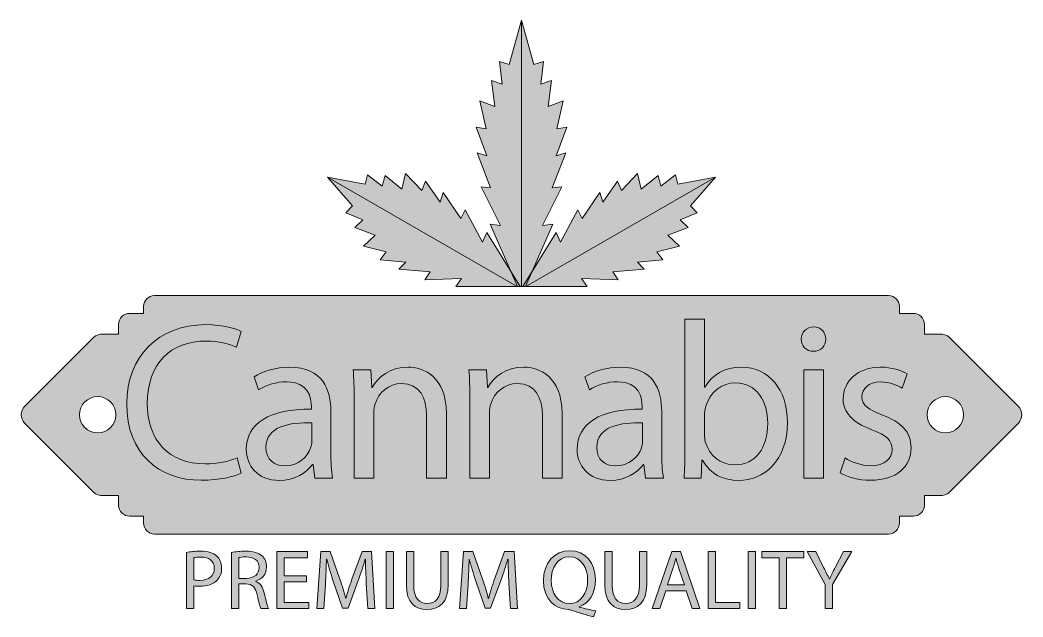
# Model space of a CAD drawing. Extents: x 497 to 1502, y -1299 to -701.
import ezdxf

# ---------------------------------------------------------------- set-up
doc = ezdxf.new("R2010")
doc.units = 0
doc.header["$MEASUREMENT"] = 0
doc.layers.add('katman 1', color=7, linetype='Continuous')

# ---------------------------------------------------------------- blocks, each defined once
blk = doc.blocks.new('block 3')
at = {"layer": 'katman 1', "lineweight": 0}
blk.add_lwpolyline([(1282.8, -1159.7), (1282.8, -1051.1), (1302.5, -1051.1), (1302.5, -1159.7), (1282.8, -1159.7)], dxfattribs=at)
for points, knots in [([(1162.8, -1159.7), (1163.3, -1152.3), (1163.7, -1141.3), (1163.7, -1131.6), (1163.7, -1131.6), (1163.7, -1000.4), (1163.7, -1000.4), (1163.7, -1000.4), (1183.2, -1000.4), (1183.2, -1000.4), (1183.2, -1000.4), (1183.2, -1068.6), (1183.2, -1068.6), (1183.2, -1068.6), (1183.7, -1068.6), (1183.7, -1068.6), (1190.6, -1056.5), (1203.2, -1048.6), (1220.7, -1048.6), (1247.6, -1048.6), (1266.6, -1071.1), (1266.4, -1104), (1266.4, -1142.8), (1242, -1162.1), (1217.8, -1162.1), (1202.1, -1162.1), (1189.5, -1156.1), (1181.4, -1141.7), (1181.4, -1141.7), (1180.7, -1141.7), (1180.7, -1141.7), (1180.7, -1141.7), (1179.9, -1159.7), (1179.9, -1159.7), (1179.9, -1159.7), (1162.8, -1159.7), (1162.8, -1159.7)], [0, 0, 0, 0, 1, 1, 1, 2, 2, 2, 3, 3, 3, 4, 4, 4, 5, 5, 5, 6, 6, 6, 7, 7, 7, 8, 8, 8, 9, 9, 9, 10, 10, 10, 11, 11, 11, 12, 12, 12, 12]), ([(718.9, -1154.7), (711.7, -1158.3), (697.3, -1161.9), (679, -1161.9), (636.3, -1161.9), (604.3, -1135), (604.3, -1085.4), (604.3, -1038.1), (636.3, -1006), (683.2, -1006), (702.1, -1006), (713.9, -1010.1), (719.1, -1012.8), (719.1, -1012.8), (714.4, -1028.7), (714.4, -1028.7), (707, -1025.1), (696.4, -1022.4), (683.9, -1022.4), (648.4, -1022.4), (624.9, -1045.1), (624.9, -1084.7), (624.9, -1121.8), (646.2, -1145.5), (683, -1145.5), (694.9, -1145.5), (707, -1143.1), (714.8, -1139.3), (714.8, -1139.3), (718.9, -1154.7), (718.9, -1154.7)], [0, 0, 0, 0, 1, 1, 1, 2, 2, 2, 3, 3, 3, 4, 4, 4, 5, 5, 5, 6, 6, 6, 7, 7, 7, 8, 8, 8, 9, 9, 9, 10, 10, 10, 10]), ([(1304.8, -1020.6), (1305, -1027.3), (1300.1, -1032.7), (1292.2, -1032.7), (1285.3, -1032.7), (1280.3, -1027.3), (1280.3, -1020.6), (1280.3, -1013.7), (1285.5, -1008.3), (1292.7, -1008.3), (1300.1, -1008.3), (1304.8, -1013.7), (1304.8, -1020.6)], [0, 0, 0, 0, 1, 1, 1, 2, 2, 2, 3, 3, 3, 4, 4, 4, 4]), ([(792.7, -1159.7), (792.7, -1159.7), (791.1, -1146), (791.1, -1146), (791.1, -1146), (790.4, -1146), (790.4, -1146), (784.4, -1154.5), (772.7, -1162.1), (757.2, -1162.1), (735.3, -1162.1), (724.1, -1146.7), (724.1, -1131), (724.1, -1104.7), (747.4, -1090.4), (789.3, -1090.6), (789.3, -1090.6), (789.3, -1088.3), (789.3, -1088.3), (789.3, -1079.4), (786.8, -1063.2), (764.6, -1063.2), (754.6, -1063.2), (744, -1066.4), (736.4, -1071.3), (736.4, -1071.3), (731.9, -1058.3), (731.9, -1058.3), (740.9, -1052.5), (753.9, -1048.6), (767.6, -1048.6), (800.8, -1048.6), (808.8, -1071.3), (808.8, -1093), (808.8, -1093), (808.8, -1133.6), (808.8, -1133.6), (808.8, -1143.1), (809.3, -1152.3), (810.6, -1159.7), (810.6, -1159.7), (792.7, -1159.7), (792.7, -1159.7)], [0, 0, 0, 0, 1, 1, 1, 2, 2, 2, 3, 3, 3, 4, 4, 4, 5, 5, 5, 6, 6, 6, 7, 7, 7, 8, 8, 8, 9, 9, 9, 10, 10, 10, 11, 11, 11, 12, 12, 12, 13, 13, 13, 14, 14, 14, 14]), ([(832.2, -1080.5), (832.2, -1069.3), (831.9, -1060.1), (831.3, -1051.1), (831.3, -1051.1), (848.8, -1051.1), (848.8, -1051.1), (848.8, -1051.1), (849.9, -1069.1), (849.9, -1069.1), (849.9, -1069.1), (850.3, -1069.1), (850.3, -1069.1), (855.7, -1058.7), (868.3, -1048.6), (886.2, -1048.6), (901.2, -1048.6), (924.6, -1057.6), (924.6, -1094.8), (924.6, -1094.8), (924.6, -1159.7), (924.6, -1159.7), (924.6, -1159.7), (904.8, -1159.7), (904.8, -1159.7), (904.8, -1159.7), (904.8, -1097.1), (904.8, -1097.1), (904.8, -1079.6), (898.3, -1065), (879.7, -1065), (866.7, -1065), (856.6, -1074.2), (853.3, -1085.2), (852.4, -1087.7), (851.9, -1091), (851.9, -1094.4), (851.9, -1094.4), (851.9, -1159.7), (851.9, -1159.7), (851.9, -1159.7), (832.2, -1159.7), (832.2, -1159.7), (832.2, -1159.7), (832.2, -1080.5), (832.2, -1080.5)], [0, 0, 0, 0, 1, 1, 1, 2, 2, 2, 3, 3, 3, 4, 4, 4, 5, 5, 5, 6, 6, 6, 7, 7, 7, 8, 8, 8, 9, 9, 9, 10, 10, 10, 11, 11, 11, 12, 12, 12, 13, 13, 13, 14, 14, 14, 15, 15, 15, 15]), ([(948.1, -1080.5), (948.1, -1069.3), (947.9, -1060.1), (947.2, -1051.1), (947.2, -1051.1), (964.7, -1051.1), (964.7, -1051.1), (964.7, -1051.1), (965.9, -1069.1), (965.9, -1069.1), (965.9, -1069.1), (966.3, -1069.1), (966.3, -1069.1), (971.7, -1058.7), (984.2, -1048.6), (1002.2, -1048.6), (1017.2, -1048.6), (1040.5, -1057.6), (1040.5, -1094.8), (1040.5, -1094.8), (1040.5, -1159.7), (1040.5, -1159.7), (1040.5, -1159.7), (1020.8, -1159.7), (1020.8, -1159.7), (1020.8, -1159.7), (1020.8, -1097.1), (1020.8, -1097.1), (1020.8, -1079.6), (1014.3, -1065), (995.7, -1065), (982.7, -1065), (972.6, -1074.2), (969.2, -1085.2), (968.3, -1087.7), (967.9, -1091), (967.9, -1094.4), (967.9, -1094.4), (967.9, -1159.7), (967.9, -1159.7), (967.9, -1159.7), (948.1, -1159.7), (948.1, -1159.7), (948.1, -1159.7), (948.1, -1080.5), (948.1, -1080.5)], [0, 0, 0, 0, 1, 1, 1, 2, 2, 2, 3, 3, 3, 4, 4, 4, 5, 5, 5, 6, 6, 6, 7, 7, 7, 8, 8, 8, 9, 9, 9, 10, 10, 10, 11, 11, 11, 12, 12, 12, 13, 13, 13, 14, 14, 14, 15, 15, 15, 15]), ([(1124.2, -1159.7), (1124.2, -1159.7), (1122.6, -1146), (1122.6, -1146), (1122.6, -1146), (1122, -1146), (1122, -1146), (1115.9, -1154.5), (1104.3, -1162.1), (1088.8, -1162.1), (1066.8, -1162.1), (1055.6, -1146.7), (1055.6, -1131), (1055.6, -1104.7), (1078.9, -1090.4), (1120.8, -1090.6), (1120.8, -1090.6), (1120.8, -1088.3), (1120.8, -1088.3), (1120.8, -1079.4), (1118.4, -1063.2), (1096.2, -1063.2), (1086.1, -1063.2), (1075.5, -1066.4), (1067.9, -1071.3), (1067.9, -1071.3), (1063.4, -1058.3), (1063.4, -1058.3), (1072.4, -1052.5), (1085.4, -1048.6), (1099.1, -1048.6), (1132.3, -1048.6), (1140.4, -1071.3), (1140.4, -1093), (1140.4, -1093), (1140.4, -1133.6), (1140.4, -1133.6), (1140.4, -1143.1), (1140.8, -1152.3), (1142.2, -1159.7), (1142.2, -1159.7), (1124.2, -1159.7), (1124.2, -1159.7)], [0, 0, 0, 0, 1, 1, 1, 2, 2, 2, 3, 3, 3, 4, 4, 4, 5, 5, 5, 6, 6, 6, 7, 7, 7, 8, 8, 8, 9, 9, 9, 10, 10, 10, 11, 11, 11, 12, 12, 12, 13, 13, 13, 14, 14, 14, 14]), ([(1324.1, -1139.5), (1329.9, -1143.3), (1340.3, -1147.3), (1350.1, -1147.3), (1364.5, -1147.3), (1371.2, -1140.1), (1371.2, -1131.2), (1371.2, -1121.8), (1365.6, -1116.6), (1351, -1111.2), (1331.5, -1104.3), (1322.3, -1093.5), (1322.3, -1080.5), (1322.3, -1063), (1336.4, -1048.6), (1359.8, -1048.6), (1370.8, -1048.6), (1380.4, -1051.8), (1386.5, -1055.4), (1386.5, -1055.4), (1381.5, -1069.7), (1381.5, -1069.7), (1377.3, -1067), (1369.4, -1063.4), (1359.3, -1063.4), (1347.7, -1063.4), (1341.1, -1070.2), (1341.1, -1078.2), (1341.1, -1087.2), (1347.7, -1091.3), (1361.8, -1096.6), (1380.6, -1103.8), (1390.3, -1113.2), (1390.3, -1129.4), (1390.3, -1148.4), (1375.5, -1161.9), (1349.7, -1161.9), (1337.8, -1161.9), (1326.8, -1159), (1319.2, -1154.5), (1319.2, -1154.5), (1324.1, -1139.5), (1324.1, -1139.5)], [0, 0, 0, 0, 1, 1, 1, 2, 2, 2, 3, 3, 3, 4, 4, 4, 5, 5, 5, 6, 6, 6, 7, 7, 7, 8, 8, 8, 9, 9, 9, 10, 10, 10, 11, 11, 11, 12, 12, 12, 13, 13, 13, 14, 14, 14, 14]), ([(1183.2, -1116.1), (1183.2, -1118.6), (1183.7, -1121.1), (1184.1, -1123.3), (1187.9, -1137), (1199.4, -1146.4), (1213.7, -1146.4), (1234.4, -1146.4), (1246.7, -1129.6), (1246.7, -1104.7), (1246.7, -1083), (1235.5, -1064.3), (1214.4, -1064.3), (1200.9, -1064.3), (1188.4, -1073.5), (1184.3, -1088.6), (1183.9, -1090.8), (1183.2, -1093.5), (1183.2, -1096.6), (1183.2, -1096.6), (1183.2, -1116.1), (1183.2, -1116.1)], [0, 0, 0, 0, 1, 1, 1, 2, 2, 2, 3, 3, 3, 4, 4, 4, 5, 5, 5, 6, 6, 6, 7, 7, 7, 7]), ([(789.8, -1104.3), (768.2, -1103.8), (743.8, -1107.6), (743.8, -1128.7), (743.8, -1141.5), (752.3, -1147.5), (762.4, -1147.5), (776.5, -1147.5), (785.5, -1138.6), (788.6, -1129.4), (789.3, -1127.4), (789.8, -1125.1), (789.8, -1123.1), (789.8, -1123.1), (789.8, -1104.3), (789.8, -1104.3)], [0, 0, 0, 0, 1, 1, 1, 2, 2, 2, 3, 3, 3, 4, 4, 4, 5, 5, 5, 5]), ([(1121.3, -1104.3), (1099.8, -1103.8), (1075.3, -1107.6), (1075.3, -1128.7), (1075.3, -1141.5), (1083.8, -1147.5), (1093.9, -1147.5), (1108.1, -1147.5), (1117, -1138.6), (1120.2, -1129.4), (1120.8, -1127.4), (1121.3, -1125.1), (1121.3, -1123.1), (1121.3, -1123.1), (1121.3, -1104.3), (1121.3, -1104.3)], [0, 0, 0, 0, 1, 1, 1, 2, 2, 2, 3, 3, 3, 4, 4, 4, 5, 5, 5, 5])]:
    blk.add_open_spline(points, degree=3, knots=knots, dxfattribs=at)
blk = doc.blocks.new('block 4')
at = {"layer": 'katman 1', "true_color": 0xffffff}
h = blk.add_hatch(color=7, dxfattribs=at)
h.dxf.hatch_style = 2
edge = h.paths.add_edge_path()
edge.add_spline(control_points=[(664.3, -1234.1), (667.8, -1233.5), (672.5, -1233), (678.4, -1233), (685.7, -1233), (691, -1234.7), (694.4, -1237.7), (697.5, -1240.5), (699.4, -1244.6), (699.4, -1249.7), (699.4, -1254.8), (697.9, -1258.9), (695, -1261.9), (691.1, -1266), (684.8, -1268.1), (677.6, -1268.1), (675.4, -1268.1), (673.3, -1268), (671.6, -1267.6), (671.6, -1267.6), (671.6, -1290.4), (671.6, -1290.4), (671.6, -1290.4), (664.3, -1290.4), (664.3, -1290.4), (664.3, -1290.4), (664.3, -1234.1), (664.3, -1234.1)], knot_values=[0, 0, 0, 0, 1, 1, 1, 2, 2, 2, 3, 3, 3, 4, 4, 4, 5, 5, 5, 6, 6, 6, 7, 7, 7, 8, 8, 8, 9, 9, 9, 9], degree=3, periodic=1)
edge = h.paths.add_edge_path()
edge.add_spline(control_points=[(671.6, -1261.6), (673.2, -1262), (675.3, -1262.2), (677.7, -1262.2), (686.6, -1262.2), (692, -1257.9), (692, -1250), (692, -1242.5), (686.7, -1238.8), (678.6, -1238.8), (675.4, -1238.8), (672.9, -1239.1), (671.6, -1239.4), (671.6, -1239.4), (671.6, -1261.6), (671.6, -1261.6)], knot_values=[0, 0, 0, 0, 1, 1, 1, 2, 2, 2, 3, 3, 3, 4, 4, 4, 5, 5, 5, 5], degree=3, periodic=1)
h = blk.add_hatch(color=7, dxfattribs=at)
h.dxf.hatch_style = 2
edge = h.paths.add_edge_path()
edge.add_spline(control_points=[(709.3, -1234.2), (713, -1233.4), (718.3, -1233), (723.4, -1233), (731.3, -1233), (736.3, -1234.5), (739.9, -1237.7), (742.8, -1240.2), (744.4, -1244.1), (744.4, -1248.5), (744.4, -1256), (739.6, -1261), (733.6, -1263), (733.6, -1263), (733.6, -1263.3), (733.6, -1263.3), (738, -1264.8), (740.7, -1268.9), (742, -1274.8), (743.9, -1282.7), (745.2, -1288.2), (746.4, -1290.4), (746.4, -1290.4), (738.8, -1290.4), (738.8, -1290.4), (737.9, -1288.8), (736.6, -1283.9), (735, -1276.8), (733.3, -1269), (730.3, -1266), (723.6, -1265.7), (723.6, -1265.7), (716.6, -1265.7), (716.6, -1265.7), (716.6, -1265.7), (716.6, -1290.4), (716.6, -1290.4), (716.6, -1290.4), (709.3, -1290.4), (709.3, -1290.4), (709.3, -1290.4), (709.3, -1234.2), (709.3, -1234.2)], knot_values=[0, 0, 0, 0, 1, 1, 1, 2, 2, 2, 3, 3, 3, 4, 4, 4, 5, 5, 5, 6, 6, 6, 7, 7, 7, 8, 8, 8, 9, 9, 9, 10, 10, 10, 11, 11, 11, 12, 12, 12, 13, 13, 13, 14, 14, 14, 14], degree=3, periodic=1)
edge = h.paths.add_edge_path()
edge.add_spline(control_points=[(716.6, -1260.2), (716.6, -1260.2), (724.2, -1260.2), (724.2, -1260.2), (732, -1260.2), (737, -1255.8), (737, -1249.3), (737, -1242), (731.7, -1238.8), (723.9, -1238.7), (720.4, -1238.7), (717.8, -1239), (716.6, -1239.4), (716.6, -1239.4), (716.6, -1260.2), (716.6, -1260.2)], knot_values=[0, 0, 0, 0, 1, 1, 1, 2, 2, 2, 3, 3, 3, 4, 4, 4, 5, 5, 5, 5], degree=3, periodic=1)
h = blk.add_hatch(color=7, dxfattribs=at)
h.dxf.hatch_style = 2
h.paths.add_polyline_path([(784.3, -1263.7), (762.1, -1263.7), (762.1, -1284.3), (786.8, -1284.3), (786.8, -1290.4), (754.8, -1290.4), (754.8, -1233.4), (785.6, -1233.4), (785.6, -1239.6), (762.1, -1239.6), (762.1, -1257.6), (784.3, -1257.6)])
h = blk.add_hatch(color=7, dxfattribs=at)
h.dxf.hatch_style = 2
edge = h.paths.add_edge_path()
edge.add_spline(control_points=[(844.4, -1265.4), (844, -1257.5), (843.5, -1247.9), (843.6, -1240.8), (843.6, -1240.8), (843.3, -1240.8), (843.3, -1240.8), (841.4, -1247.5), (839, -1254.6), (836.1, -1262.4), (836.1, -1262.4), (826.1, -1290.1), (826.1, -1290.1), (826.1, -1290.1), (820.5, -1290.1), (820.5, -1290.1), (820.5, -1290.1), (811.3, -1263), (811.3, -1263), (808.6, -1254.9), (806.3, -1247.6), (804.7, -1240.8), (804.7, -1240.8), (804.5, -1240.8), (804.5, -1240.8), (804.3, -1247.9), (803.9, -1257.5), (803.4, -1266), (803.4, -1266), (801.9, -1290.4), (801.9, -1290.4), (801.9, -1290.4), (794.9, -1290.4), (794.9, -1290.4), (794.9, -1290.4), (798.8, -1233.4), (798.8, -1233.4), (798.8, -1233.4), (808.2, -1233.4), (808.2, -1233.4), (808.2, -1233.4), (817.9, -1261), (817.9, -1261), (820.3, -1268), (822.3, -1274.3), (823.7, -1280.2), (823.7, -1280.2), (824, -1280.2), (824, -1280.2), (825.4, -1274.5), (827.4, -1268.2), (830, -1261), (830, -1261), (840.1, -1233.4), (840.1, -1233.4), (840.1, -1233.4), (849.5, -1233.4), (849.5, -1233.4), (849.5, -1233.4), (853, -1290.4), (853, -1290.4), (853, -1290.4), (845.9, -1290.4), (845.9, -1290.4), (845.9, -1290.4), (844.4, -1265.4), (844.4, -1265.4)], knot_values=[0, 0, 0, 0, 1, 1, 1, 2, 2, 2, 3, 3, 3, 4, 4, 4, 5, 5, 5, 6, 6, 6, 7, 7, 7, 8, 8, 8, 9, 9, 9, 10, 10, 10, 11, 11, 11, 12, 12, 12, 13, 13, 13, 14, 14, 14, 15, 15, 15, 16, 16, 16, 17, 17, 17, 18, 18, 18, 19, 19, 19, 20, 20, 20, 21, 21, 21, 22, 22, 22, 22], degree=3, periodic=1)
h = blk.add_hatch(color=7, dxfattribs=at)
h.dxf.hatch_style = 2
h.paths.add_polyline_path([(871.7, -1233.4), (871.7, -1290.4), (864.4, -1290.4), (864.4, -1233.4)])
h = blk.add_hatch(color=7, dxfattribs=at)
h.dxf.hatch_style = 2
edge = h.paths.add_edge_path()
edge.add_spline(control_points=[(891.9, -1233.4), (891.9, -1233.4), (891.9, -1267.2), (891.9, -1267.2), (891.9, -1280), (897.6, -1285.4), (905.2, -1285.4), (913.7, -1285.4), (919.1, -1279.8), (919.1, -1267.2), (919.1, -1267.2), (919.1, -1233.4), (919.1, -1233.4), (919.1, -1233.4), (926.5, -1233.4), (926.5, -1233.4), (926.5, -1233.4), (926.5, -1266.7), (926.5, -1266.7), (926.5, -1284.2), (917.3, -1291.4), (905, -1291.4), (893.3, -1291.4), (884.5, -1284.7), (884.5, -1267), (884.5, -1267), (884.5, -1233.4), (884.5, -1233.4), (884.5, -1233.4), (891.9, -1233.4), (891.9, -1233.4)], knot_values=[0, 0, 0, 0, 1, 1, 1, 2, 2, 2, 3, 3, 3, 4, 4, 4, 5, 5, 5, 6, 6, 6, 7, 7, 7, 8, 8, 8, 9, 9, 9, 10, 10, 10, 10], degree=3, periodic=1)
h = blk.add_hatch(color=7, dxfattribs=at)
h.dxf.hatch_style = 2
edge = h.paths.add_edge_path()
edge.add_spline(control_points=[(987.3, -1265.4), (986.9, -1257.5), (986.4, -1247.9), (986.5, -1240.8), (986.5, -1240.8), (986.2, -1240.8), (986.2, -1240.8), (984.3, -1247.5), (981.9, -1254.6), (979.1, -1262.4), (979.1, -1262.4), (969, -1290.1), (969, -1290.1), (969, -1290.1), (963.4, -1290.1), (963.4, -1290.1), (963.4, -1290.1), (954.2, -1263), (954.2, -1263), (951.5, -1254.9), (949.2, -1247.6), (947.6, -1240.8), (947.6, -1240.8), (947.4, -1240.8), (947.4, -1240.8), (947.3, -1247.9), (946.8, -1257.5), (946.3, -1266), (946.3, -1266), (944.8, -1290.4), (944.8, -1290.4), (944.8, -1290.4), (937.8, -1290.4), (937.8, -1290.4), (937.8, -1290.4), (941.8, -1233.4), (941.8, -1233.4), (941.8, -1233.4), (951.1, -1233.4), (951.1, -1233.4), (951.1, -1233.4), (960.9, -1261), (960.9, -1261), (963.2, -1268), (965.2, -1274.3), (966.6, -1280.2), (966.6, -1280.2), (966.9, -1280.2), (966.9, -1280.2), (968.3, -1274.5), (970.3, -1268.2), (972.9, -1261), (972.9, -1261), (983, -1233.4), (983, -1233.4), (983, -1233.4), (992.4, -1233.4), (992.4, -1233.4), (992.4, -1233.4), (996, -1290.4), (996, -1290.4), (996, -1290.4), (988.8, -1290.4), (988.8, -1290.4), (988.8, -1290.4), (987.3, -1265.4), (987.3, -1265.4)], knot_values=[0, 0, 0, 0, 1, 1, 1, 2, 2, 2, 3, 3, 3, 4, 4, 4, 5, 5, 5, 6, 6, 6, 7, 7, 7, 8, 8, 8, 9, 9, 9, 10, 10, 10, 11, 11, 11, 12, 12, 12, 13, 13, 13, 14, 14, 14, 15, 15, 15, 16, 16, 16, 17, 17, 17, 18, 18, 18, 19, 19, 19, 20, 20, 20, 21, 21, 21, 22, 22, 22, 22], degree=3, periodic=1)
h = blk.add_hatch(color=7, dxfattribs=at)
h.dxf.hatch_style = 2
edge = h.paths.add_edge_path()
edge.add_spline(control_points=[(1072.2, -1298.8), (1064.5, -1296.8), (1057, -1294.5), (1050.4, -1292.2), (1049.2, -1291.8), (1048.1, -1291.4), (1047, -1291.4), (1033.4, -1290.9), (1021.8, -1280.9), (1021.8, -1262.5), (1021.8, -1244.3), (1033, -1232.5), (1048.4, -1232.5), (1063.9, -1232.5), (1073.9, -1244.5), (1073.9, -1261.3), (1073.9, -1276), (1067.2, -1285.4), (1057.7, -1288.7), (1057.7, -1288.7), (1057.7, -1289), (1057.7, -1289), (1063.4, -1290.4), (1069.5, -1291.8), (1074.4, -1292.6), (1074.4, -1292.6), (1072.2, -1298.8), (1072.2, -1298.8)], knot_values=[0, 0, 0, 0, 1, 1, 1, 2, 2, 2, 3, 3, 3, 4, 4, 4, 5, 5, 5, 6, 6, 6, 7, 7, 7, 8, 8, 8, 9, 9, 9, 9], degree=3, periodic=1)
edge = h.paths.add_edge_path()
edge.add_spline(control_points=[(1066.2, -1261.7), (1066.2, -1250.3), (1060.2, -1238.5), (1048.1, -1238.5), (1035.7, -1238.5), (1029.6, -1250), (1029.7, -1262.4), (1029.6, -1274.5), (1036.3, -1285.4), (1047.8, -1285.4), (1059.6, -1285.4), (1066.2, -1274.7), (1066.2, -1261.7)], knot_values=[0, 0, 0, 0, 1, 1, 1, 2, 2, 2, 3, 3, 3, 4, 4, 4, 4], degree=3, periodic=1)
h = blk.add_hatch(color=7, dxfattribs=at)
h.dxf.hatch_style = 2
edge = h.paths.add_edge_path()
edge.add_spline(control_points=[(1090.8, -1233.4), (1090.8, -1233.4), (1090.8, -1267.2), (1090.8, -1267.2), (1090.8, -1280), (1096.5, -1285.4), (1104.1, -1285.4), (1112.6, -1285.4), (1118, -1279.8), (1118, -1267.2), (1118, -1267.2), (1118, -1233.4), (1118, -1233.4), (1118, -1233.4), (1125.4, -1233.4), (1125.4, -1233.4), (1125.4, -1233.4), (1125.4, -1266.7), (1125.4, -1266.7), (1125.4, -1284.2), (1116.2, -1291.4), (1103.9, -1291.4), (1092.2, -1291.4), (1083.4, -1284.7), (1083.4, -1267), (1083.4, -1267), (1083.4, -1233.4), (1083.4, -1233.4), (1083.4, -1233.4), (1090.8, -1233.4), (1090.8, -1233.4)], knot_values=[0, 0, 0, 0, 1, 1, 1, 2, 2, 2, 3, 3, 3, 4, 4, 4, 5, 5, 5, 6, 6, 6, 7, 7, 7, 8, 8, 8, 9, 9, 9, 10, 10, 10, 10], degree=3, periodic=1)
h = blk.add_hatch(color=7, dxfattribs=at)
h.dxf.hatch_style = 2
h.paths.add_polyline_path([(1144.6, -1272.5), (1138.6, -1290.4), (1131, -1290.4), (1150.4, -1233.4), (1159.3, -1233.4), (1178.7, -1290.4), (1170.9, -1290.4), (1164.8, -1272.5)])
edge = h.paths.add_edge_path()
edge.add_spline(control_points=[(1163.2, -1266.8), (1163.2, -1266.8), (1157.7, -1250.4), (1157.7, -1250.4), (1156.4, -1246.6), (1155.5, -1243.2), (1154.7, -1239.9), (1154.7, -1239.9), (1154.5, -1239.9), (1154.5, -1239.9), (1153.7, -1243.3), (1152.8, -1246.8), (1151.7, -1250.3), (1151.7, -1250.3), (1146.1, -1266.8), (1146.1, -1266.8), (1146.1, -1266.8), (1163.2, -1266.8), (1163.2, -1266.8)], knot_values=[0, 0, 0, 0, 1, 1, 1, 2, 2, 2, 3, 3, 3, 4, 4, 4, 5, 5, 5, 6, 6, 6, 6], degree=3, periodic=1)
h = blk.add_hatch(color=7, dxfattribs=at)
h.dxf.hatch_style = 2
h.paths.add_polyline_path([(1187.1, -1233.4), (1194.4, -1233.4), (1194.4, -1284.3), (1218.8, -1284.3), (1218.8, -1290.4), (1187.1, -1290.4)])
h = blk.add_hatch(color=7, dxfattribs=at)
h.dxf.hatch_style = 2
h.paths.add_polyline_path([(1234.4, -1233.4), (1234.4, -1290.4), (1227, -1290.4), (1227, -1233.4)])
h = blk.add_hatch(color=7, dxfattribs=at)
h.dxf.hatch_style = 2
h.paths.add_polyline_path([(1258, -1239.7), (1240.7, -1239.7), (1240.7, -1233.4), (1282.9, -1233.4), (1282.9, -1239.7), (1265.5, -1239.7), (1265.5, -1290.4), (1258, -1290.4)])
h = blk.add_hatch(color=7, dxfattribs=at)
h.dxf.hatch_style = 2
edge = h.paths.add_edge_path()
edge.add_spline(control_points=[(1304.3, -1290.4), (1304.3, -1290.4), (1304.3, -1266.3), (1304.3, -1266.3), (1304.3, -1266.3), (1286.3, -1233.4), (1286.3, -1233.4), (1286.3, -1233.4), (1294.7, -1233.4), (1294.7, -1233.4), (1294.7, -1233.4), (1302.7, -1249.2), (1302.7, -1249.2), (1304.9, -1253.5), (1306.6, -1256.9), (1308.4, -1260.9), (1308.4, -1260.9), (1308.5, -1260.9), (1308.5, -1260.9), (1310.1, -1257.2), (1312.1, -1253.5), (1314.3, -1249.2), (1314.3, -1249.2), (1322.5, -1233.4), (1322.5, -1233.4), (1322.5, -1233.4), (1330.9, -1233.4), (1330.9, -1233.4), (1330.9, -1233.4), (1311.7, -1266.2), (1311.7, -1266.2), (1311.7, -1266.2), (1311.7, -1290.4), (1311.7, -1290.4), (1311.7, -1290.4), (1304.3, -1290.4), (1304.3, -1290.4)], knot_values=[0, 0, 0, 0, 1, 1, 1, 2, 2, 2, 3, 3, 3, 4, 4, 4, 5, 5, 5, 6, 6, 6, 7, 7, 7, 8, 8, 8, 9, 9, 9, 10, 10, 10, 11, 11, 11, 12, 12, 12, 12], degree=3, periodic=1)
at = {"layer": 'katman 1', "lineweight": 0}
for points in [[(784.3, -1263.7), (762.1, -1263.7), (762.1, -1284.3), (786.8, -1284.3), (786.8, -1290.4), (754.8, -1290.4), (754.8, -1233.4), (785.6, -1233.4), (785.6, -1239.6), (762.1, -1239.6), (762.1, -1257.6), (784.3, -1257.6), (784.3, -1263.7)], [(871.7, -1233.4), (871.7, -1290.4), (864.4, -1290.4), (864.4, -1233.4), (871.7, -1233.4)], [(1144.6, -1272.5), (1138.6, -1290.4), (1131, -1290.4), (1150.4, -1233.4), (1159.3, -1233.4), (1178.7, -1290.4), (1170.9, -1290.4), (1164.8, -1272.5), (1144.6, -1272.5)], [(1187.1, -1233.4), (1194.4, -1233.4), (1194.4, -1284.3), (1218.8, -1284.3), (1218.8, -1290.4), (1187.1, -1290.4), (1187.1, -1233.4)], [(1234.4, -1233.4), (1234.4, -1290.4), (1227, -1290.4), (1227, -1233.4), (1234.4, -1233.4)], [(1258, -1239.7), (1240.7, -1239.7), (1240.7, -1233.4), (1282.9, -1233.4), (1282.9, -1239.7), (1265.5, -1239.7), (1265.5, -1290.4), (1258, -1290.4), (1258, -1239.7)]]:
    blk.add_lwpolyline(points, dxfattribs=at)
for points, knots in [([(664.3, -1234.1), (667.8, -1233.5), (672.5, -1233), (678.4, -1233), (685.7, -1233), (691, -1234.7), (694.4, -1237.7), (697.5, -1240.5), (699.4, -1244.6), (699.4, -1249.7), (699.4, -1254.8), (697.9, -1258.9), (695, -1261.9), (691.1, -1266), (684.8, -1268.1), (677.6, -1268.1), (675.4, -1268.1), (673.3, -1268), (671.6, -1267.6), (671.6, -1267.6), (671.6, -1290.4), (671.6, -1290.4), (671.6, -1290.4), (664.3, -1290.4), (664.3, -1290.4), (664.3, -1290.4), (664.3, -1234.1), (664.3, -1234.1)], [0, 0, 0, 0, 1, 1, 1, 2, 2, 2, 3, 3, 3, 4, 4, 4, 5, 5, 5, 6, 6, 6, 7, 7, 7, 8, 8, 8, 9, 9, 9, 9]), ([(709.3, -1234.2), (713, -1233.4), (718.3, -1233), (723.4, -1233), (731.3, -1233), (736.3, -1234.5), (739.9, -1237.7), (742.8, -1240.2), (744.4, -1244.1), (744.4, -1248.5), (744.4, -1256), (739.6, -1261), (733.6, -1263), (733.6, -1263), (733.6, -1263.3), (733.6, -1263.3), (738, -1264.8), (740.7, -1268.9), (742, -1274.8), (743.9, -1282.7), (745.2, -1288.2), (746.4, -1290.4), (746.4, -1290.4), (738.8, -1290.4), (738.8, -1290.4), (737.9, -1288.8), (736.6, -1283.9), (735, -1276.8), (733.3, -1269), (730.3, -1266), (723.6, -1265.7), (723.6, -1265.7), (716.6, -1265.7), (716.6, -1265.7), (716.6, -1265.7), (716.6, -1290.4), (716.6, -1290.4), (716.6, -1290.4), (709.3, -1290.4), (709.3, -1290.4), (709.3, -1290.4), (709.3, -1234.2), (709.3, -1234.2)], [0, 0, 0, 0, 1, 1, 1, 2, 2, 2, 3, 3, 3, 4, 4, 4, 5, 5, 5, 6, 6, 6, 7, 7, 7, 8, 8, 8, 9, 9, 9, 10, 10, 10, 11, 11, 11, 12, 12, 12, 13, 13, 13, 14, 14, 14, 14]), ([(844.4, -1265.4), (844, -1257.5), (843.5, -1247.9), (843.6, -1240.8), (843.6, -1240.8), (843.3, -1240.8), (843.3, -1240.8), (841.4, -1247.5), (839, -1254.6), (836.1, -1262.4), (836.1, -1262.4), (826.1, -1290.1), (826.1, -1290.1), (826.1, -1290.1), (820.5, -1290.1), (820.5, -1290.1), (820.5, -1290.1), (811.3, -1263), (811.3, -1263), (808.6, -1254.9), (806.3, -1247.6), (804.7, -1240.8), (804.7, -1240.8), (804.5, -1240.8), (804.5, -1240.8), (804.3, -1247.9), (803.9, -1257.5), (803.4, -1266), (803.4, -1266), (801.9, -1290.4), (801.9, -1290.4), (801.9, -1290.4), (794.9, -1290.4), (794.9, -1290.4), (794.9, -1290.4), (798.8, -1233.4), (798.8, -1233.4), (798.8, -1233.4), (808.2, -1233.4), (808.2, -1233.4), (808.2, -1233.4), (817.9, -1261), (817.9, -1261), (820.3, -1268), (822.3, -1274.3), (823.7, -1280.2), (823.7, -1280.2), (824, -1280.2), (824, -1280.2), (825.4, -1274.5), (827.4, -1268.2), (830, -1261), (830, -1261), (840.1, -1233.4), (840.1, -1233.4), (840.1, -1233.4), (849.5, -1233.4), (849.5, -1233.4), (849.5, -1233.4), (853, -1290.4), (853, -1290.4), (853, -1290.4), (845.9, -1290.4), (845.9, -1290.4), (845.9, -1290.4), (844.4, -1265.4), (844.4, -1265.4)], [0, 0, 0, 0, 1, 1, 1, 2, 2, 2, 3, 3, 3, 4, 4, 4, 5, 5, 5, 6, 6, 6, 7, 7, 7, 8, 8, 8, 9, 9, 9, 10, 10, 10, 11, 11, 11, 12, 12, 12, 13, 13, 13, 14, 14, 14, 15, 15, 15, 16, 16, 16, 17, 17, 17, 18, 18, 18, 19, 19, 19, 20, 20, 20, 21, 21, 21, 22, 22, 22, 22]), ([(891.9, -1233.4), (891.9, -1233.4), (891.9, -1267.2), (891.9, -1267.2), (891.9, -1280), (897.6, -1285.4), (905.2, -1285.4), (913.7, -1285.4), (919.1, -1279.8), (919.1, -1267.2), (919.1, -1267.2), (919.1, -1233.4), (919.1, -1233.4), (919.1, -1233.4), (926.5, -1233.4), (926.5, -1233.4), (926.5, -1233.4), (926.5, -1266.7), (926.5, -1266.7), (926.5, -1284.2), (917.3, -1291.4), (905, -1291.4), (893.3, -1291.4), (884.5, -1284.7), (884.5, -1267), (884.5, -1267), (884.5, -1233.4), (884.5, -1233.4), (884.5, -1233.4), (891.9, -1233.4), (891.9, -1233.4)], [0, 0, 0, 0, 1, 1, 1, 2, 2, 2, 3, 3, 3, 4, 4, 4, 5, 5, 5, 6, 6, 6, 7, 7, 7, 8, 8, 8, 9, 9, 9, 10, 10, 10, 10]), ([(987.3, -1265.4), (986.9, -1257.5), (986.4, -1247.9), (986.5, -1240.8), (986.5, -1240.8), (986.2, -1240.8), (986.2, -1240.8), (984.3, -1247.5), (981.9, -1254.6), (979.1, -1262.4), (979.1, -1262.4), (969, -1290.1), (969, -1290.1), (969, -1290.1), (963.4, -1290.1), (963.4, -1290.1), (963.4, -1290.1), (954.2, -1263), (954.2, -1263), (951.5, -1254.9), (949.2, -1247.6), (947.6, -1240.8), (947.6, -1240.8), (947.4, -1240.8), (947.4, -1240.8), (947.3, -1247.9), (946.8, -1257.5), (946.3, -1266), (946.3, -1266), (944.8, -1290.4), (944.8, -1290.4), (944.8, -1290.4), (937.8, -1290.4), (937.8, -1290.4), (937.8, -1290.4), (941.8, -1233.4), (941.8, -1233.4), (941.8, -1233.4), (951.1, -1233.4), (951.1, -1233.4), (951.1, -1233.4), (960.9, -1261), (960.9, -1261), (963.2, -1268), (965.2, -1274.3), (966.6, -1280.2), (966.6, -1280.2), (966.9, -1280.2), (966.9, -1280.2), (968.3, -1274.5), (970.3, -1268.2), (972.9, -1261), (972.9, -1261), (983, -1233.4), (983, -1233.4), (983, -1233.4), (992.4, -1233.4), (992.4, -1233.4), (992.4, -1233.4), (996, -1290.4), (996, -1290.4), (996, -1290.4), (988.8, -1290.4), (988.8, -1290.4), (988.8, -1290.4), (987.3, -1265.4), (987.3, -1265.4)], [0, 0, 0, 0, 1, 1, 1, 2, 2, 2, 3, 3, 3, 4, 4, 4, 5, 5, 5, 6, 6, 6, 7, 7, 7, 8, 8, 8, 9, 9, 9, 10, 10, 10, 11, 11, 11, 12, 12, 12, 13, 13, 13, 14, 14, 14, 15, 15, 15, 16, 16, 16, 17, 17, 17, 18, 18, 18, 19, 19, 19, 20, 20, 20, 21, 21, 21, 22, 22, 22, 22]), ([(1072.2, -1298.8), (1064.5, -1296.8), (1057, -1294.5), (1050.4, -1292.2), (1049.2, -1291.8), (1048.1, -1291.4), (1047, -1291.4), (1033.4, -1290.9), (1021.8, -1280.9), (1021.8, -1262.5), (1021.8, -1244.3), (1033, -1232.5), (1048.4, -1232.5), (1063.9, -1232.5), (1073.9, -1244.5), (1073.9, -1261.3), (1073.9, -1276), (1067.2, -1285.4), (1057.7, -1288.7), (1057.7, -1288.7), (1057.7, -1289), (1057.7, -1289), (1063.4, -1290.4), (1069.5, -1291.8), (1074.4, -1292.6), (1074.4, -1292.6), (1072.2, -1298.8), (1072.2, -1298.8)], [0, 0, 0, 0, 1, 1, 1, 2, 2, 2, 3, 3, 3, 4, 4, 4, 5, 5, 5, 6, 6, 6, 7, 7, 7, 8, 8, 8, 9, 9, 9, 9]), ([(1090.8, -1233.4), (1090.8, -1233.4), (1090.8, -1267.2), (1090.8, -1267.2), (1090.8, -1280), (1096.5, -1285.4), (1104.1, -1285.4), (1112.6, -1285.4), (1118, -1279.8), (1118, -1267.2), (1118, -1267.2), (1118, -1233.4), (1118, -1233.4), (1118, -1233.4), (1125.4, -1233.4), (1125.4, -1233.4), (1125.4, -1233.4), (1125.4, -1266.7), (1125.4, -1266.7), (1125.4, -1284.2), (1116.2, -1291.4), (1103.9, -1291.4), (1092.2, -1291.4), (1083.4, -1284.7), (1083.4, -1267), (1083.4, -1267), (1083.4, -1233.4), (1083.4, -1233.4), (1083.4, -1233.4), (1090.8, -1233.4), (1090.8, -1233.4)], [0, 0, 0, 0, 1, 1, 1, 2, 2, 2, 3, 3, 3, 4, 4, 4, 5, 5, 5, 6, 6, 6, 7, 7, 7, 8, 8, 8, 9, 9, 9, 10, 10, 10, 10]), ([(1304.3, -1290.4), (1304.3, -1290.4), (1304.3, -1266.3), (1304.3, -1266.3), (1304.3, -1266.3), (1286.3, -1233.4), (1286.3, -1233.4), (1286.3, -1233.4), (1294.7, -1233.4), (1294.7, -1233.4), (1294.7, -1233.4), (1302.7, -1249.2), (1302.7, -1249.2), (1304.9, -1253.5), (1306.6, -1256.9), (1308.4, -1260.9), (1308.4, -1260.9), (1308.5, -1260.9), (1308.5, -1260.9), (1310.1, -1257.2), (1312.1, -1253.5), (1314.3, -1249.2), (1314.3, -1249.2), (1322.5, -1233.4), (1322.5, -1233.4), (1322.5, -1233.4), (1330.9, -1233.4), (1330.9, -1233.4), (1330.9, -1233.4), (1311.7, -1266.2), (1311.7, -1266.2), (1311.7, -1266.2), (1311.7, -1290.4), (1311.7, -1290.4), (1311.7, -1290.4), (1304.3, -1290.4), (1304.3, -1290.4)], [0, 0, 0, 0, 1, 1, 1, 2, 2, 2, 3, 3, 3, 4, 4, 4, 5, 5, 5, 6, 6, 6, 7, 7, 7, 8, 8, 8, 9, 9, 9, 10, 10, 10, 11, 11, 11, 12, 12, 12, 12]), ([(671.6, -1261.6), (673.2, -1262), (675.3, -1262.2), (677.7, -1262.2), (686.6, -1262.2), (692, -1257.9), (692, -1250), (692, -1242.5), (686.7, -1238.8), (678.6, -1238.8), (675.4, -1238.8), (672.9, -1239.1), (671.6, -1239.4), (671.6, -1239.4), (671.6, -1261.6), (671.6, -1261.6)], [0, 0, 0, 0, 1, 1, 1, 2, 2, 2, 3, 3, 3, 4, 4, 4, 5, 5, 5, 5]), ([(716.6, -1260.2), (716.6, -1260.2), (724.2, -1260.2), (724.2, -1260.2), (732, -1260.2), (737, -1255.8), (737, -1249.3), (737, -1242), (731.7, -1238.8), (723.9, -1238.7), (720.4, -1238.7), (717.8, -1239), (716.6, -1239.4), (716.6, -1239.4), (716.6, -1260.2), (716.6, -1260.2)], [0, 0, 0, 0, 1, 1, 1, 2, 2, 2, 3, 3, 3, 4, 4, 4, 5, 5, 5, 5]), ([(1066.2, -1261.7), (1066.2, -1250.3), (1060.2, -1238.5), (1048.1, -1238.5), (1035.7, -1238.5), (1029.6, -1250), (1029.7, -1262.4), (1029.6, -1274.5), (1036.3, -1285.4), (1047.8, -1285.4), (1059.6, -1285.4), (1066.2, -1274.7), (1066.2, -1261.7)], [0, 0, 0, 0, 1, 1, 1, 2, 2, 2, 3, 3, 3, 4, 4, 4, 4]), ([(1163.2, -1266.8), (1163.2, -1266.8), (1157.7, -1250.4), (1157.7, -1250.4), (1156.4, -1246.6), (1155.5, -1243.2), (1154.7, -1239.9), (1154.7, -1239.9), (1154.5, -1239.9), (1154.5, -1239.9), (1153.7, -1243.3), (1152.8, -1246.8), (1151.7, -1250.3), (1151.7, -1250.3), (1146.1, -1266.8), (1146.1, -1266.8), (1146.1, -1266.8), (1163.2, -1266.8), (1163.2, -1266.8)], [0, 0, 0, 0, 1, 1, 1, 2, 2, 2, 3, 3, 3, 4, 4, 4, 5, 5, 5, 6, 6, 6, 6])]:
    blk.add_open_spline(points, degree=3, knots=knots, dxfattribs=at)
blk = doc.blocks.new('block 6')
at = {"layer": 'katman 1', "true_color": 0x739d38}
for points in [[(999.9, -700.8), (999.9, -967.8), (995.9, -967.8), (968.4, -905.2), (979, -906.5), (959.5, -868), (969, -868.8), (955.6, -833.8), (965.2, -836.7), (954.5, -808), (964.5, -809.7), (958, -781.8), (973.3, -787.6), (969.8, -761.3), (980.6, -765), (977.9, -742.3), (987.4, -745.3)], [(999.9, -700.8), (999.9, -967.8), (1003.9, -967.8), (1031.4, -905.2), (1020.8, -906.5), (1040.3, -868), (1030.8, -868.8), (1044.2, -833.8), (1034.6, -836.7), (1045.3, -808), (1035.3, -809.7), (1041.8, -781.8), (1026.5, -787.6), (1030.1, -761.3), (1019.2, -765), (1021.9, -742.3), (1012.4, -745.3)]]:
    blk.add_hatch(color=75, dxfattribs=at).paths.add_polyline_path(points)
at = {"layer": 'katman 1', "lineweight": 0}
for points in [[(999.9, -700.8), (999.9, -967.8), (995.9, -967.8), (968.4, -905.2), (979, -906.5), (959.5, -868), (969, -868.8), (955.6, -833.8), (965.2, -836.7), (954.5, -808), (964.5, -809.7), (958, -781.8), (973.3, -787.6), (969.8, -761.3), (980.6, -765), (977.9, -742.3), (987.4, -745.3), (999.9, -700.8)], [(999.9, -700.8), (999.9, -967.8), (1003.9, -967.8), (1031.4, -905.2), (1020.8, -906.5), (1040.3, -868), (1030.8, -868.8), (1044.2, -833.8), (1034.6, -836.7), (1045.3, -808), (1035.3, -809.7), (1041.8, -781.8), (1026.5, -787.6), (1030.1, -761.3), (1019.2, -765), (1021.9, -742.3), (1012.4, -745.3), (999.9, -700.8)]]:
    blk.add_lwpolyline(points, dxfattribs=at)
blk = doc.blocks.new('block 7')
at = {"layer": 'katman 1', "true_color": 0x739d38}
for points in [[(1194.2, -858.1), (1004.2, -967.8), (1001.4, -967.8), (1034.7, -913.8), (1039.1, -923.5), (1056.4, -891), (1060.6, -899.6), (1078.5, -873.7), (1081.3, -883.3), (1096.1, -862.3), (1100, -871.6), (1116.3, -854.7), (1119.9, -870.3), (1136.7, -856.5), (1139.5, -867.4), (1154.1, -855.9), (1156.7, -865.3)], [(1194.2, -858.1), (1004.2, -967.8), (1065.8, -967.8), (1060, -959.8), (1096.8, -961), (1091.5, -953.1), (1122.8, -950.5), (1116, -943.3), (1141.5, -940.9), (1135.4, -933), (1158.3, -927.3), (1146.5, -916.4), (1166.8, -908.7), (1158.8, -900.9), (1176.1, -893.9), (1169.2, -887)]]:
    blk.add_hatch(color=75, dxfattribs=at).paths.add_polyline_path(points)
at = {"layer": 'katman 1', "lineweight": 0}
for points in [[(1194.2, -858.1), (1004.2, -967.8), (1001.4, -967.8), (1034.7, -913.8), (1039.1, -923.5), (1056.4, -891), (1060.6, -899.6), (1078.5, -873.7), (1081.3, -883.3), (1096.1, -862.3), (1100, -871.6), (1116.3, -854.7), (1119.9, -870.3), (1136.7, -856.5), (1139.5, -867.4), (1154.1, -855.9), (1156.7, -865.3), (1194.2, -858.1)], [(1194.2, -858.1), (1004.2, -967.8), (1065.8, -967.8), (1060, -959.8), (1096.8, -961), (1091.5, -953.1), (1122.8, -950.5), (1116, -943.3), (1141.5, -940.9), (1135.4, -933), (1158.3, -927.3), (1146.5, -916.4), (1166.8, -908.7), (1158.8, -900.9), (1176.1, -893.9), (1169.2, -887), (1194.2, -858.1)]]:
    blk.add_lwpolyline(points, dxfattribs=at)
blk = doc.blocks.new('block 8')
at = {"layer": 'katman 1', "true_color": 0x739d38}
blk.add_hatch(color=75, dxfattribs=at).paths.add_polyline_path([(805.6, -858.1), (995.6, -967.8), (998.4, -967.8), (965.1, -913.8), (960.7, -923.5), (943.4, -891), (939.2, -899.6), (921.3, -873.7), (918.5, -883.3), (903.7, -862.3), (899.9, -871.6), (883.5, -854.7), (880, -870.3), (863.2, -856.5), (860.3, -867.4), (845.7, -855.9), (843.1, -865.3)])
h = blk.add_hatch(color=75, dxfattribs=at)
edge = h.paths.add_edge_path()
edge.add_spline(control_points=[(805.6, -858.1), (805.6, -858.1), (995.6, -967.8), (995.6, -967.8), (995.6, -967.8), (934.8, -967.8), (934.8, -967.8), (934.6, -967.8), (934.3, -967.8), (934, -967.8), (934, -967.8), (939.8, -959.8), (939.8, -959.8), (939.8, -959.8), (903, -961), (903, -961), (903, -961), (908.4, -953.1), (908.4, -953.1), (908.4, -953.1), (877, -950.5), (877, -950.5), (877, -950.5), (883.9, -943.3), (883.9, -943.3), (883.9, -943.3), (858.3, -940.9), (858.3, -940.9), (858.3, -940.9), (864.4, -933), (864.4, -933), (864.4, -933), (841.6, -927.3), (841.6, -927.3), (841.6, -927.3), (853.3, -916.4), (853.3, -916.4), (853.3, -916.4), (833, -908.7), (833, -908.7), (833, -908.7), (841, -900.9), (841, -900.9), (841, -900.9), (823.7, -893.9), (823.7, -893.9), (823.7, -893.9), (830.6, -887), (830.6, -887), (830.6, -887), (805.6, -858.1), (805.6, -858.1)], knot_values=[0, 0, 0, 0, 1, 1, 1, 2, 2, 2, 3, 3, 3, 4, 4, 4, 5, 5, 5, 6, 6, 6, 7, 7, 7, 8, 8, 8, 9, 9, 9, 10, 10, 10, 11, 11, 11, 12, 12, 12, 13, 13, 13, 14, 14, 14, 15, 15, 15, 16, 16, 16, 17, 17, 17, 17], degree=3, periodic=1)
at = {"layer": 'katman 1', "lineweight": 0}
blk.add_lwpolyline([(805.6, -858.1), (995.6, -967.8), (998.4, -967.8), (965.1, -913.8), (960.7, -923.5), (943.4, -891), (939.2, -899.6), (921.3, -873.7), (918.5, -883.3), (903.7, -862.3), (899.9, -871.6), (883.5, -854.7), (880, -870.3), (863.2, -856.5), (860.3, -867.4), (845.7, -855.9), (843.1, -865.3), (805.6, -858.1)], dxfattribs=at)
blk.add_open_spline([(805.6, -858.1), (805.6, -858.1), (995.6, -967.8), (995.6, -967.8), (995.6, -967.8), (934.8, -967.8), (934.8, -967.8), (934.6, -967.8), (934.3, -967.8), (934, -967.8), (934, -967.8), (939.8, -959.8), (939.8, -959.8), (939.8, -959.8), (903, -961), (903, -961), (903, -961), (908.4, -953.1), (908.4, -953.1), (908.4, -953.1), (877, -950.5), (877, -950.5), (877, -950.5), (883.9, -943.3), (883.9, -943.3), (883.9, -943.3), (858.3, -940.9), (858.3, -940.9), (858.3, -940.9), (864.4, -933), (864.4, -933), (864.4, -933), (841.6, -927.3), (841.6, -927.3), (841.6, -927.3), (853.3, -916.4), (853.3, -916.4), (853.3, -916.4), (833, -908.7), (833, -908.7), (833, -908.7), (841, -900.9), (841, -900.9), (841, -900.9), (823.7, -893.9), (823.7, -893.9), (823.7, -893.9), (830.6, -887), (830.6, -887), (830.6, -887), (805.6, -858.1), (805.6, -858.1)], degree=3, knots=[0, 0, 0, 0, 1, 1, 1, 2, 2, 2, 3, 3, 3, 4, 4, 4, 5, 5, 5, 6, 6, 6, 7, 7, 7, 8, 8, 8, 9, 9, 9, 10, 10, 10, 11, 11, 11, 12, 12, 12, 13, 13, 13, 14, 14, 14, 15, 15, 15, 16, 16, 16, 17, 17, 17, 17], dxfattribs=at)
blk = doc.blocks.new('block 5')
at = {"layer": 'katman 1'}
for name in ['block 6', 'block 8', 'block 7']:
    blk.add_blockref(name, (0, 0), dxfattribs=at)
blk = doc.blocks.new('block 2')
at = {"layer": 'katman 1', "true_color": 0x739d38}
h = blk.add_hatch(color=75, dxfattribs=at)
edge = h.paths.add_edge_path()
edge.add_spline(control_points=[(632.1, -976.8), (632.1, -976.8), (1367.7, -976.8), (1367.7, -976.8), (1373.7, -976.8), (1378.7, -981.8), (1378.7, -987.8), (1378.7, -987.8), (1378.7, -994.7), (1378.7, -994.7), (1378.7, -994.7), (1392.6, -994.7), (1392.6, -994.7), (1398.7, -994.7), (1403.6, -999.6), (1403.6, -1005.7), (1403.6, -1005.7), (1403.6, -1015.4), (1403.6, -1015.4), (1403.6, -1015.4), (1417.8, -1015.4), (1417.8, -1015.4), (1418.2, -1015.4), (1418.7, -1015.4), (1419.1, -1015.5), (1422.6, -1015.1), (1426.2, -1016.3), (1428.8, -1018.9), (1428.8, -1018.9), (1497.8, -1087.9), (1497.8, -1087.9), (1502.4, -1092.5), (1502.4, -1100.1), (1497.8, -1104.7), (1497.8, -1104.7), (1428.8, -1173.7), (1428.8, -1173.7), (1426.2, -1176.3), (1422.6, -1177.5), (1419.1, -1177.1), (1418.7, -1177.1), (1418.2, -1177.1), (1417.8, -1177.1), (1417.8, -1177.1), (1403.6, -1177.1), (1403.6, -1177.1), (1403.6, -1177.1), (1403.6, -1186.9), (1403.6, -1186.9), (1403.6, -1192.9), (1398.7, -1197.9), (1392.6, -1197.9), (1392.6, -1197.9), (1378.7, -1197.9), (1378.7, -1197.9), (1378.7, -1197.9), (1378.7, -1204.7), (1378.7, -1204.7), (1378.7, -1210.8), (1373.7, -1215.8), (1367.7, -1215.8), (1367.7, -1215.8), (632.1, -1215.8), (632.1, -1215.8), (626.1, -1215.8), (621.1, -1210.8), (621.1, -1204.7), (621.1, -1204.7), (621.1, -1197.9), (621.1, -1197.9), (621.1, -1197.9), (607.2, -1197.9), (607.2, -1197.9), (601.1, -1197.9), (596.2, -1192.9), (596.2, -1186.9), (596.2, -1186.9), (596.2, -1177.1), (596.2, -1177.1), (596.2, -1177.1), (582, -1177.1), (582, -1177.1), (581.6, -1177.1), (581.1, -1177.1), (580.7, -1177.1), (577.3, -1177.5), (573.6, -1176.3), (571, -1173.7), (571, -1173.7), (502, -1104.7), (502, -1104.7), (497.4, -1100.1), (497.4, -1092.5), (502, -1087.9), (502, -1087.9), (571, -1018.9), (571, -1018.9), (573.6, -1016.3), (577.3, -1015.1), (580.7, -1015.5), (581.1, -1015.4), (581.6, -1015.4), (582, -1015.4), (582, -1015.4), (596.2, -1015.4), (596.2, -1015.4), (596.2, -1015.4), (596.2, -1005.7), (596.2, -1005.7), (596.2, -999.6), (601.1, -994.7), (607.2, -994.7), (607.2, -994.7), (621.1, -994.7), (621.1, -994.7), (621.1, -994.7), (621.1, -987.8), (621.1, -987.8), (621.1, -981.8), (626.1, -976.8), (632.1, -976.8), (632.1, -976.8), (632.1, -976.8), (632.1, -976.8)], knot_values=[0, 0, 0, 0, 1, 1, 1, 2, 2, 2, 3, 3, 3, 4, 4, 4, 5, 5, 5, 6, 6, 6, 7, 7, 7, 8, 8, 8, 9, 9, 9, 10, 10, 10, 11, 11, 11, 12, 12, 12, 13, 13, 13, 14, 14, 14, 15, 15, 15, 16, 16, 16, 17, 17, 17, 18, 18, 18, 19, 19, 19, 20, 20, 20, 21, 21, 21, 22, 22, 22, 23, 23, 23, 24, 24, 24, 25, 25, 25, 26, 26, 26, 27, 27, 27, 28, 28, 28, 29, 29, 29, 30, 30, 30, 31, 31, 31, 32, 32, 32, 33, 33, 33, 34, 34, 34, 35, 35, 35, 36, 36, 36, 37, 37, 37, 38, 38, 38, 39, 39, 39, 40, 40, 40, 41, 41, 41, 41], degree=3, periodic=1)
edge = h.paths.add_edge_path()
edge.add_spline(control_points=[(575.2, -1078.1), (565.2, -1078.1), (557, -1086.2), (557, -1096.3), (557, -1106.4), (565.2, -1114.5), (575.2, -1114.5), (585.3, -1114.5), (593.4, -1106.4), (593.4, -1096.3), (593.4, -1086.2), (585.3, -1078.1), (575.2, -1078.1), (575.2, -1078.1), (575.2, -1078.1), (575.2, -1078.1)], knot_values=[0, 0, 0, 0, 1, 1, 1, 2, 2, 2, 3, 3, 3, 4, 4, 4, 5, 5, 5, 5], degree=3, periodic=1)
edge = h.paths.add_edge_path()
edge.add_spline(control_points=[(1424.6, -1078.1), (1414.5, -1078.1), (1406.4, -1086.2), (1406.4, -1096.3), (1406.4, -1106.4), (1414.5, -1114.5), (1424.6, -1114.5), (1434.6, -1114.5), (1442.8, -1106.4), (1442.8, -1096.3), (1442.8, -1086.2), (1434.6, -1078.1), (1424.6, -1078.1)], knot_values=[0, 0, 0, 0, 1, 1, 1, 2, 2, 2, 3, 3, 3, 4, 4, 4, 4], degree=3, periodic=1)
at = {"layer": 'katman 1', "lineweight": 0}
for points, knots in [([(632.1, -976.8), (632.1, -976.8), (1367.7, -976.8), (1367.7, -976.8), (1373.7, -976.8), (1378.7, -981.8), (1378.7, -987.8), (1378.7, -987.8), (1378.7, -994.7), (1378.7, -994.7), (1378.7, -994.7), (1392.6, -994.7), (1392.6, -994.7), (1398.7, -994.7), (1403.6, -999.6), (1403.6, -1005.7), (1403.6, -1005.7), (1403.6, -1015.4), (1403.6, -1015.4), (1403.6, -1015.4), (1417.8, -1015.4), (1417.8, -1015.4), (1418.2, -1015.4), (1418.7, -1015.4), (1419.1, -1015.5), (1422.6, -1015.1), (1426.2, -1016.3), (1428.8, -1018.9), (1428.8, -1018.9), (1497.8, -1087.9), (1497.8, -1087.9), (1502.4, -1092.5), (1502.4, -1100.1), (1497.8, -1104.7), (1497.8, -1104.7), (1428.8, -1173.7), (1428.8, -1173.7), (1426.2, -1176.3), (1422.6, -1177.5), (1419.1, -1177.1), (1418.7, -1177.1), (1418.2, -1177.1), (1417.8, -1177.1), (1417.8, -1177.1), (1403.6, -1177.1), (1403.6, -1177.1), (1403.6, -1177.1), (1403.6, -1186.9), (1403.6, -1186.9), (1403.6, -1192.9), (1398.7, -1197.9), (1392.6, -1197.9), (1392.6, -1197.9), (1378.7, -1197.9), (1378.7, -1197.9), (1378.7, -1197.9), (1378.7, -1204.7), (1378.7, -1204.7), (1378.7, -1210.8), (1373.7, -1215.8), (1367.7, -1215.8), (1367.7, -1215.8), (632.1, -1215.8), (632.1, -1215.8), (626.1, -1215.8), (621.1, -1210.8), (621.1, -1204.7), (621.1, -1204.7), (621.1, -1197.9), (621.1, -1197.9), (621.1, -1197.9), (607.2, -1197.9), (607.2, -1197.9), (601.1, -1197.9), (596.2, -1192.9), (596.2, -1186.9), (596.2, -1186.9), (596.2, -1177.1), (596.2, -1177.1), (596.2, -1177.1), (582, -1177.1), (582, -1177.1), (581.6, -1177.1), (581.1, -1177.1), (580.7, -1177.1), (577.3, -1177.5), (573.6, -1176.3), (571, -1173.7), (571, -1173.7), (502, -1104.7), (502, -1104.7), (497.4, -1100.1), (497.4, -1092.5), (502, -1087.9), (502, -1087.9), (571, -1018.9), (571, -1018.9), (573.6, -1016.3), (577.3, -1015.1), (580.7, -1015.5), (581.1, -1015.4), (581.6, -1015.4), (582, -1015.4), (582, -1015.4), (596.2, -1015.4), (596.2, -1015.4), (596.2, -1015.4), (596.2, -1005.7), (596.2, -1005.7), (596.2, -999.6), (601.1, -994.7), (607.2, -994.7), (607.2, -994.7), (621.1, -994.7), (621.1, -994.7), (621.1, -994.7), (621.1, -987.8), (621.1, -987.8), (621.1, -981.8), (626.1, -976.8), (632.1, -976.8), (632.1, -976.8), (632.1, -976.8), (632.1, -976.8)], [0, 0, 0, 0, 1, 1, 1, 2, 2, 2, 3, 3, 3, 4, 4, 4, 5, 5, 5, 6, 6, 6, 7, 7, 7, 8, 8, 8, 9, 9, 9, 10, 10, 10, 11, 11, 11, 12, 12, 12, 13, 13, 13, 14, 14, 14, 15, 15, 15, 16, 16, 16, 17, 17, 17, 18, 18, 18, 19, 19, 19, 20, 20, 20, 21, 21, 21, 22, 22, 22, 23, 23, 23, 24, 24, 24, 25, 25, 25, 26, 26, 26, 27, 27, 27, 28, 28, 28, 29, 29, 29, 30, 30, 30, 31, 31, 31, 32, 32, 32, 33, 33, 33, 34, 34, 34, 35, 35, 35, 36, 36, 36, 37, 37, 37, 38, 38, 38, 39, 39, 39, 40, 40, 40, 41, 41, 41, 41]), ([(575.2, -1078.1), (565.2, -1078.1), (557, -1086.2), (557, -1096.3), (557, -1106.4), (565.2, -1114.5), (575.2, -1114.5), (585.3, -1114.5), (593.4, -1106.4), (593.4, -1096.3), (593.4, -1086.2), (585.3, -1078.1), (575.2, -1078.1), (575.2, -1078.1), (575.2, -1078.1), (575.2, -1078.1)], [0, 0, 0, 0, 1, 1, 1, 2, 2, 2, 3, 3, 3, 4, 4, 4, 5, 5, 5, 5]), ([(1424.6, -1078.1), (1414.5, -1078.1), (1406.4, -1086.2), (1406.4, -1096.3), (1406.4, -1106.4), (1414.5, -1114.5), (1424.6, -1114.5), (1434.6, -1114.5), (1442.8, -1106.4), (1442.8, -1096.3), (1442.8, -1086.2), (1434.6, -1078.1), (1424.6, -1078.1)], [0, 0, 0, 0, 1, 1, 1, 2, 2, 2, 3, 3, 3, 4, 4, 4, 4])]:
    blk.add_open_spline(points, degree=3, knots=knots, dxfattribs=at)
at = {"layer": 'katman 1'}
for name in ['block 5', 'block 3', 'block 4']:
    blk.add_blockref(name, (0, 0), dxfattribs=at)

msp = doc.modelspace()

# ---------------------------------------------------------------- block references
at = {"layer": 'katman 1'}
msp.add_blockref('block 2', (0, 0), dxfattribs=at)

doc.saveas('drawing.dxf')
